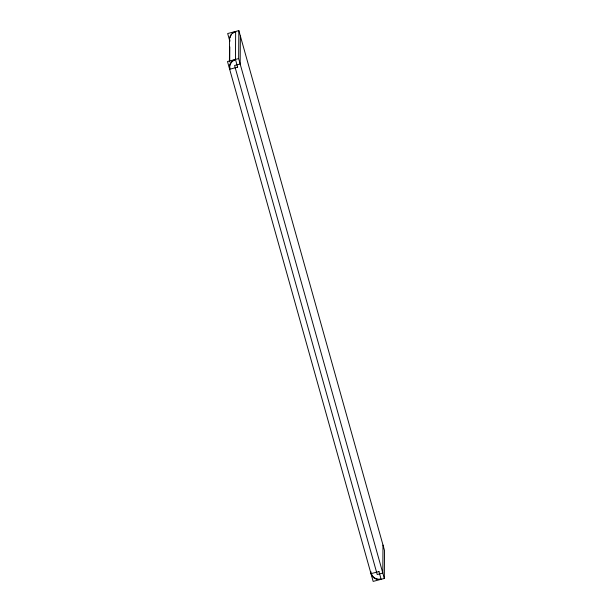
<?xml version="1.0" encoding="UTF-8"?>
<svg xmlns="http://www.w3.org/2000/svg" width="612" height="612" viewBox="0 0 612 612"><rect width="100%" height="100%" fill="white"/><g stroke="black" fill="none" stroke-linecap="round" stroke-linejoin="round"><path stroke-width="0.92" d="M229.408 61.797L229.569 38.786M229.668 67.389L229.653 69.255A8.262 8.017 0.4 0 1 235.459 59.418L235.651 31.442A8.262 8.017 0.4 0 0 229.844 41.279M229.707 61.797L229.806 46.872M238.649 58.584L227.488 61.521L373.159 581.4L384.321 578.462L238.649 58.584L238.841 30.6L227.679 33.538L229.745 40.905M240.355 36.016L240.164 64L234.58 65.469L377.222 574.515L382.806 573.046L382.997 545.062M371.002 571.799L370.994 573.666A8.262 8.017 0.4 0 0 381.131 579.296M384.321 578.462L384.512 550.479L238.841 30.6M230.058 37.6A7.933 7.696 0.4 0 1 230.403 36.445M230.648 35.886A7.933 7.696 0.4 0 1 231.634 34.356M232.491 33.476A7.933 7.696 0.4 0 1 234.013 32.428M234.564 32.153A7.933 7.696 0.4 0 1 235.742 31.748M237.624 67.159L229.974 69.171A7.933 7.696 0.4 0 1 235.543 59.731L237.624 67.159M378.966 571.562L371.308 573.582A7.933 7.696 0.4 0 0 381.047 578.99L378.966 571.562"/></g></svg>
